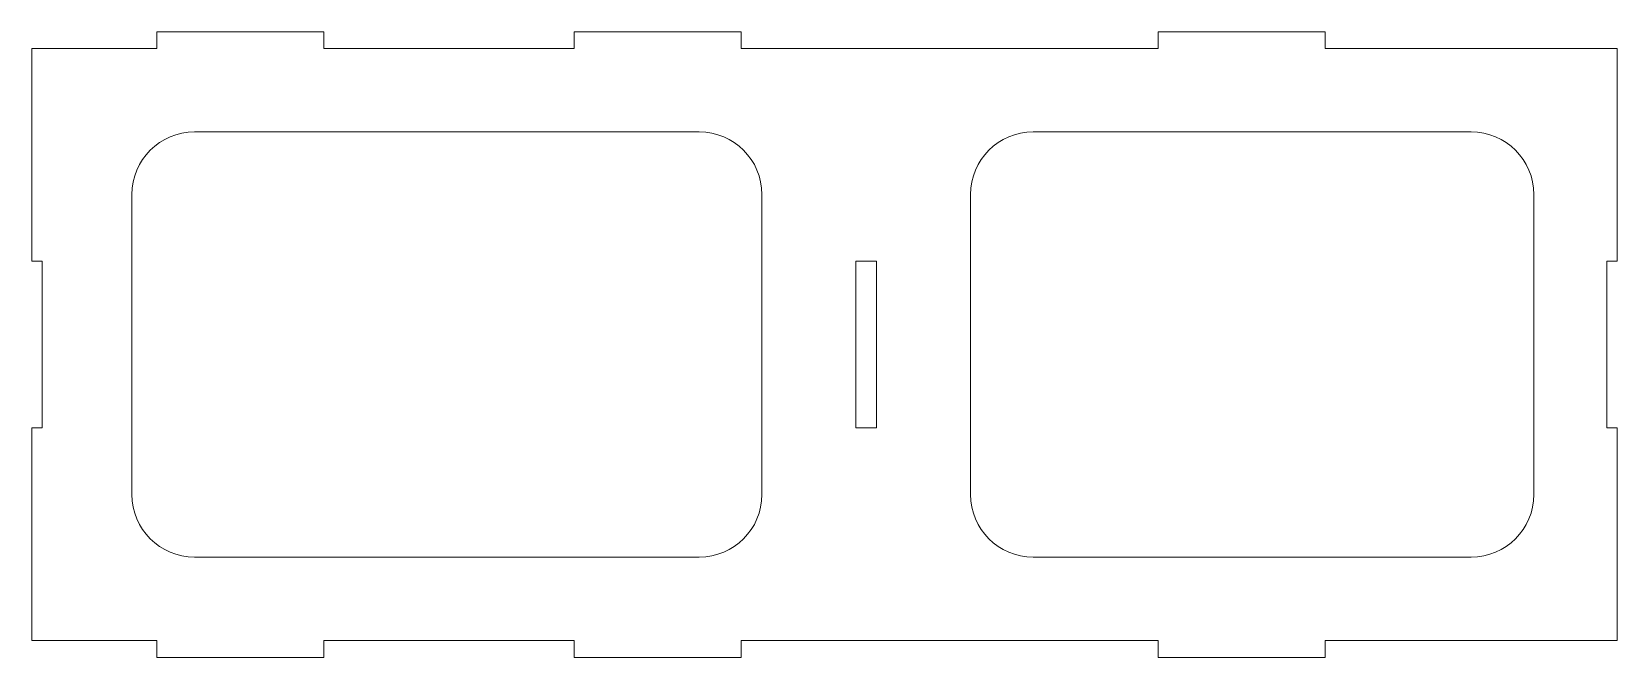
# Paper-space layout 'Sheet4' of a CAD drawing. Header units: inches. Extents: x 1 to 20, y 0.8 to 8.3.
import ezdxf

# ---------------------------------------------------------------- set-up
doc = ezdxf.new("R2010")
doc.units = ezdxf.units.IN
doc.header["$MEASUREMENT"] = 0

psp = doc.layouts.new('Sheet4')

# ---------------------------------------------------------------- linework, layer by layer
at = {"color": 1, "linetype": 'Continuous', "lineweight": 15}
for p, q in [((2.46, 8.06), (2.46, 8.261)), ((4.46, 8.261), (2.46, 8.261)), ((4.46, 8.06), (4.46, 8.261)), ((7.46, 8.06), (7.46, 8.261)), ((9.46, 8.261), (7.46, 8.261)), ((9.46, 8.06), (9.46, 8.261)), ((14.46, 8.06), (14.46, 8.261)), ((16.46, 8.261), (14.46, 8.261)), ((16.46, 8.06), (16.46, 8.261)), ((0.96, 8.06), (0.96, 5.511)), ((2.46, 8.06), (0.96, 8.06)), ((7.46, 8.06), (4.46, 8.06)), ((14.46, 8.06), (9.46, 8.06)), ((19.96, 8.06), (16.46, 8.06)), ((19.96, 8.06), (19.96, 5.511)), ((2.911, 7.06), (8.96, 7.06)), ((12.96, 7.06), (18.21, 7.06)), ((2.161, 6.31), (2.161, 2.713)), ((9.71, 6.31), (9.71, 2.713)), ((12.21, 6.31), (12.21, 2.713)), ((18.96, 6.31), (18.96, 2.713)), ((0.96, 5.511), (1.085, 5.511)), ((1.085, 5.511), (1.085, 3.511)), ((10.835, 5.511), (10.835, 3.511)), ((10.835, 5.511), (11.085, 5.511)), ((11.085, 5.511), (11.085, 3.511)), ((19.835, 5.511), (19.96, 5.511)), ((19.835, 3.511), (19.835, 5.511)), ((0.96, 3.511), (0.96, 0.963)), ((1.085, 3.511), (0.96, 3.511)), ((10.835, 3.511), (11.085, 3.511)), ((19.96, 3.511), (19.835, 3.511)), ((19.96, 3.511), (19.96, 0.963)), ((2.911, 1.963), (8.96, 1.963)), ((12.96, 1.963), (18.21, 1.963)), ((0.96, 0.963), (2.46, 0.963)), ((2.46, 0.963), (2.46, 0.761)), ((4.46, 0.963), (7.46, 0.963)), ((4.46, 0.761), (4.46, 0.963)), ((7.46, 0.761), (7.46, 0.963)), ((9.46, 0.963), (14.46, 0.963)), ((9.46, 0.761), (9.46, 0.963)), ((14.46, 0.963), (14.46, 0.761)), ((16.46, 0.761), (16.46, 0.963)), ((16.46, 0.963), (19.96, 0.963)), ((2.46, 0.761), (4.46, 0.761)), ((7.46, 0.761), (9.46, 0.761)), ((14.46, 0.761), (16.46, 0.761))]:
    psp.add_line(p, q, dxfattribs=at)
for centre, start, end in [((2.911, 6.31), 90, 180), ((8.96, 6.31), 0, 90), ((12.96, 6.31), 90, 180), ((18.21, 6.31), 0, 90), ((2.911, 2.713), 180, 270), ((8.96, 2.713), 270, 0), ((12.96, 2.713), 180, 270), ((18.21, 2.713), 270, 0)]:
    psp.add_arc(centre, 0.75, start, end, dxfattribs=at)

doc.saveas('drawing.dxf')
